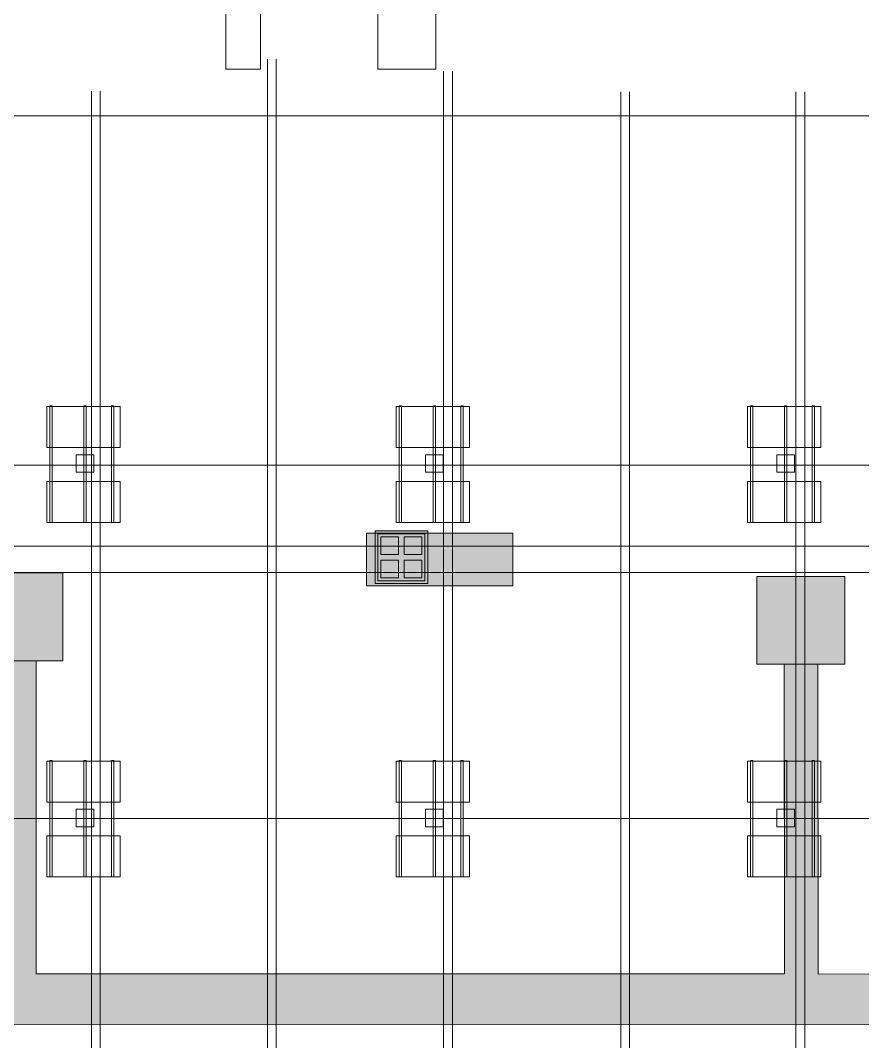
# Model space of a CAD drawing. Header units: inches. Extents: x -10671 to 1761, y -674 to 7170.
# Drawn here: x -7479 to -6903, y 3287 to 3985 of the extents above; entities that cross this region are included whole.
import ezdxf

# ---------------------------------------------------------------- set-up
doc = ezdxf.new("R2010")
doc.units = ezdxf.units.IN
doc.header["$LTSCALE"] = 19.2
doc.header["$MEASUREMENT"] = 0
for name, color, linetype, lineweight, true_color in [('DWG-bldg-utility box', 3, 'Continuous', 18, 0x00ff00), ('Venue-Ceiling-HVAC', 7, 'Continuous', 5, 0xbbbbbb), ('Venue-NO HANG ZONE', 7, 'Continuous', 15, 0xdd0000), ('Venue-Rigging Steel-High', 7, 'Continuous', 5, 0x800000), ('Venue-Rigging Steel-Low', 7, 'Continuous', 5, 0x0000dd)]:
    doc.layers.add(name, color=color, linetype=linetype, lineweight=lineweight, true_color=true_color)
for name, color, linetype, lineweight in [('Venue-Ceiling-Lights', 7, 'Continuous', 5), ('Venue-Ceiling-Lights Circuits', 7, 'Continuous', 5), ('Venue-Floor Pockets', 7, 'Continuous', 5), ('Venue-Walls and Doors', 7, 'Continuous', 5)]:
    doc.layers.add(name, color=color, linetype=linetype, lineweight=lineweight)

# ---------------------------------------------------------------- blocks, each defined once
blk = doc.blocks.new('FLOORBOX')
at = {"layer": 'Venue-Floor Pockets', "linetype": 'Continuous', "lineweight": 0, "true_color": 0xaaaaaa}
blk.add_hatch(color=253, dxfattribs=at).paths.add_polyline_path([(-18, 18), (18, 18), (18, -18), (-18, -18)])
at = {"layer": 'Venue-Floor Pockets', "linetype": 'Continuous', "lineweight": 0, "true_color": 0xbbbbbb}
blk.add_hatch(color=9, dxfattribs=at).paths.add_polyline_path([(-16, 16), (16, 16), (16, -16), (-16, -16)])
at = {"layer": 'Venue-Floor Pockets', "linetype": 'Continuous', "lineweight": 0, "true_color": 0xdddddd}
for points in [[(-14, 14), (-2, 14), (-2, 2), (-14, 2)], [(2, 14), (14, 14), (14, 2), (2, 2)], [(-14, -2), (-2, -2), (-2, -14), (-14, -14)], [(2, -2), (14, -2), (14, -14), (2, -14)]]:
    blk.add_hatch(color=254, dxfattribs=at).paths.add_polyline_path(points)
at = {"layer": 'Venue-Floor Pockets', "color": 7, "linetype": 'Continuous', "lineweight": 5, "flags": 128}
for points in [[(-18, 18), (18, 18), (18, -18), (-18, -18)], [(-16, 16), (16, 16), (16, -16), (-16, -16)], [(-14, 14), (-2, 14), (-2, 2), (-14, 2)], [(2, 14), (14, 14), (14, 2), (2, 2)], [(-14, -2), (-2, -2), (-2, -14), (-14, -14)], [(2, -2), (14, -2), (14, -14), (2, -14)]]:
    blk.add_lwpolyline(points, close=True, dxfattribs=at)
blk = doc.blocks.new('Group-4-1')
at = {"layer": 'Venue-Ceiling-HVAC'}
for points in [[(-6975.19, 3545.2, 360.05), (-6975.19, 3545.2, 390.05), (-6975.19, 3605.2, 390.05), (-6975.19, 3605.2, 360.05)], [(-6975.19, 3605.2, 360.05), (-6975.19, 3605.2, 390.05), (-6915.19, 3605.2, 390.05), (-6915.19, 3605.2, 360.05)], [(-6975.19, 3545.2, 360.05), (-6975.19, 3605.2, 360.05), (-6915.19, 3605.2, 360.05), (-6915.19, 3545.2, 360.05)], [(-6975.19, 3545.2, 390.05), (-6975.19, 3605.2, 390.05), (-6915.19, 3605.2, 390.05), (-6915.19, 3545.2, 390.05)], [(-6915.19, 3605.2, 360.05), (-6915.19, 3605.2, 390.05), (-6915.19, 3545.2, 390.05), (-6915.19, 3545.2, 360.05)], [(-6915.19, 3545.2, 360.05), (-6915.19, 3545.2, 390.05), (-6975.19, 3545.2, 390.05), (-6975.19, 3545.2, 360.05)]]:
    blk.add_3dface(points, dxfattribs=at)
blk = doc.blocks.new('Group-5-1')
at = {"layer": 'Venue-Ceiling-HVAC'}
for points in [[(-7509.78, 3547.59, 360.05), (-7509.78, 3547.59, 390.05), (-7509.78, 3607.59, 390.05), (-7509.78, 3607.59, 360.05)], [(-7509.78, 3607.59, 360.05), (-7509.78, 3607.59, 390.05), (-7449.78, 3607.59, 390.05), (-7449.78, 3607.59, 360.05)], [(-7509.78, 3547.59, 360.05), (-7509.78, 3607.59, 360.05), (-7449.78, 3607.59, 360.05), (-7449.78, 3547.59, 360.05)], [(-7509.78, 3547.59, 390.05), (-7509.78, 3607.59, 390.05), (-7449.78, 3607.59, 390.05), (-7449.78, 3547.59, 390.05)], [(-7449.78, 3607.59, 360.05), (-7449.78, 3607.59, 390.05), (-7449.78, 3547.59, 390.05), (-7449.78, 3547.59, 360.05)], [(-7449.78, 3547.59, 360.05), (-7449.78, 3547.59, 390.05), (-7509.78, 3547.59, 390.05), (-7509.78, 3547.59, 360.05)]]:
    blk.add_3dface(points, dxfattribs=at)
blk = doc.blocks.new('Group-10-1')
at = {"layer": 'Venue-Ceiling-HVAC'}
for name in ['Group-5-1', 'Group-4-1']:
    blk.add_blockref(name, (0, 0), dxfattribs=at)
blk = doc.blocks.new('Group-746-1')
at = {"layer": 'Venue-Ceiling-Lights', "color": 7, "linetype": 'Continuous', "lineweight": 5}
for points in [[(-7460.57, 3642.18, 355.98), (-7460.57, 3642.18, 359.98), (-7460.57, 3670.18, 359.98), (-7460.57, 3670.18, 355.98)], [(-7460.57, 3670.18, 355.98), (-7460.57, 3670.18, 359.98), (-7410.57, 3670.18, 359.98), (-7410.57, 3670.18, 355.98)], [(-7410.57, 3670.18, 359.98), (-7460.57, 3670.18, 359.98), (-7460.57, 3642.18, 359.98), (-7410.57, 3642.18, 359.98)], [(-7410.57, 3642.18, 355.98), (-7460.57, 3642.18, 355.98), (-7460.57, 3670.18, 355.98), (-7410.57, 3670.18, 355.98)], [(-7410.57, 3670.18, 355.98), (-7410.57, 3670.18, 359.98), (-7410.57, 3642.18, 359.98), (-7410.57, 3642.18, 355.98)], [(-7410.57, 3642.18, 355.98), (-7410.57, 3642.18, 359.98), (-7460.57, 3642.18, 359.98), (-7460.57, 3642.18, 355.98)]]:
    blk.add_3dface(points, dxfattribs=at)
blk = doc.blocks.new('Group-747-1')
at = {"layer": 'Venue-Ceiling-Lights', "color": 7, "linetype": 'Continuous', "lineweight": 5}
for points in [[(-7416.42, 3642.18, 360.05), (-7416.42, 3642.18, 361.05), (-7416.42, 3721.77, 361.05), (-7416.42, 3721.77, 360.05)], [(-7416.42, 3721.77, 360.05), (-7416.42, 3721.77, 361.05), (-7414.92, 3721.77, 361.05), (-7414.92, 3721.77, 360.05)], [(-7414.92, 3721.77, 361.05), (-7416.42, 3721.77, 361.05), (-7416.42, 3642.18, 361.05), (-7414.92, 3642.18, 361.05)], [(-7414.92, 3642.18, 360.05), (-7416.42, 3642.18, 360.05), (-7416.42, 3721.77, 360.05), (-7414.92, 3721.77, 360.05)], [(-7414.92, 3721.77, 360.05), (-7414.92, 3721.77, 361.05), (-7414.92, 3642.18, 361.05), (-7414.92, 3642.18, 360.05)], [(-7414.92, 3642.18, 360.05), (-7414.92, 3642.18, 361.05), (-7416.42, 3642.18, 361.05), (-7416.42, 3642.18, 360.05)]]:
    blk.add_3dface(points, dxfattribs=at)
blk = doc.blocks.new('Group-748-1')
at = {"layer": 'Venue-Ceiling-Lights', "color": 7, "linetype": 'Continuous', "lineweight": 5}
for points in [[(-7435.24, 3642.18, 360.05), (-7435.24, 3642.18, 361.05), (-7435.24, 3721.77, 361.05), (-7435.24, 3721.77, 360.05)], [(-7435.24, 3721.77, 360.05), (-7435.24, 3721.77, 361.05), (-7433.74, 3721.77, 361.05), (-7433.74, 3721.77, 360.05)], [(-7433.74, 3721.77, 361.05), (-7435.24, 3721.77, 361.05), (-7435.24, 3642.18, 361.05), (-7433.74, 3642.18, 361.05)], [(-7433.74, 3642.18, 360.05), (-7435.24, 3642.18, 360.05), (-7435.24, 3721.77, 360.05), (-7433.74, 3721.77, 360.05)], [(-7433.74, 3721.77, 360.05), (-7433.74, 3721.77, 361.05), (-7433.74, 3642.18, 361.05), (-7433.74, 3642.18, 360.05)], [(-7433.74, 3642.18, 360.05), (-7433.74, 3642.18, 361.05), (-7435.24, 3642.18, 361.05), (-7435.24, 3642.18, 360.05)]]:
    blk.add_3dface(points, dxfattribs=at)
blk = doc.blocks.new('Group-749-1')
at = {"layer": 'Venue-Ceiling-Lights', "color": 7, "linetype": 'Continuous', "lineweight": 5}
for points in [[(-7458.52, 3642.18, 360.05), (-7458.52, 3642.18, 361.05), (-7458.52, 3721.77, 361.05), (-7458.52, 3721.77, 360.05)], [(-7458.52, 3721.77, 360.05), (-7458.52, 3721.77, 361.05), (-7457.02, 3721.77, 361.05), (-7457.02, 3721.77, 360.05)], [(-7457.02, 3721.77, 361.05), (-7458.52, 3721.77, 361.05), (-7458.52, 3642.18, 361.05), (-7457.02, 3642.18, 361.05)], [(-7457.02, 3642.18, 360.05), (-7458.52, 3642.18, 360.05), (-7458.52, 3721.77, 360.05), (-7457.02, 3721.77, 360.05)], [(-7457.02, 3721.77, 360.05), (-7457.02, 3721.77, 361.05), (-7457.02, 3642.18, 361.05), (-7457.02, 3642.18, 360.05)], [(-7457.02, 3642.18, 360.05), (-7457.02, 3642.18, 361.05), (-7458.52, 3642.18, 361.05), (-7458.52, 3642.18, 360.05)]]:
    blk.add_3dface(points, dxfattribs=at)
blk = doc.blocks.new('Group-750-1')
at = {"layer": 'Venue-Ceiling-Lights', "color": 7, "linetype": 'Continuous', "lineweight": 5}
for points in [[(-7460.57, 3693.33, 355.98), (-7460.57, 3693.33, 359.98), (-7460.57, 3721.33, 359.98), (-7460.57, 3721.33, 355.98)], [(-7460.57, 3721.33, 355.98), (-7460.57, 3721.33, 359.98), (-7410.57, 3721.33, 359.98), (-7410.57, 3721.33, 355.98)], [(-7410.57, 3721.33, 359.98), (-7460.57, 3721.33, 359.98), (-7460.57, 3693.33, 359.98), (-7410.57, 3693.33, 359.98)], [(-7410.57, 3693.33, 355.98), (-7460.57, 3693.33, 355.98), (-7460.57, 3721.33, 355.98), (-7410.57, 3721.33, 355.98)], [(-7410.57, 3721.33, 355.98), (-7410.57, 3721.33, 359.98), (-7410.57, 3693.33, 359.98), (-7410.57, 3693.33, 355.98)], [(-7410.57, 3693.33, 355.98), (-7410.57, 3693.33, 359.98), (-7460.57, 3693.33, 359.98), (-7460.57, 3693.33, 355.98)]]:
    blk.add_3dface(points, dxfattribs=at)
blk = doc.blocks.new('Group-751-1')
at = {"layer": 'Venue-Ceiling-Lights', "color": 7, "linetype": 'Continuous', "lineweight": 5}
for points in [[(-7440.53, 3688.41, 350), (-7440.53, 3688.41, 356), (-7428.53, 3688.41, 356), (-7428.53, 3688.41, 350)], [(-7440.53, 3676.41, 350), (-7440.53, 3676.41, 356), (-7440.53, 3688.41, 356), (-7440.53, 3688.41, 350)], [(-7428.53, 3688.41, 356), (-7440.53, 3688.41, 356), (-7440.53, 3676.41, 356), (-7428.53, 3676.41, 356)], [(-7428.53, 3676.41, 350), (-7440.53, 3676.41, 350), (-7440.53, 3688.41, 350), (-7428.53, 3688.41, 350)], [(-7428.53, 3688.41, 350), (-7428.53, 3688.41, 356), (-7428.53, 3676.41, 356), (-7428.53, 3676.41, 350)], [(-7428.53, 3676.41, 350), (-7428.53, 3676.41, 356), (-7440.53, 3676.41, 356), (-7440.53, 3676.41, 350)]]:
    blk.add_3dface(points, dxfattribs=at)
blk = doc.blocks.new('Group-752-1')
at = {"layer": 'Venue-Ceiling-Lights', "color": 7}
for name in ['Group-750-1', 'Group-749-1', 'Group-748-1', 'Group-747-1', 'Group-746-1']:
    blk.add_blockref(name, (0, 0), dxfattribs=at)
at = {"layer": 'Venue-Ceiling-Lights', "color": 1, "true_color": 0xff0000}
blk.add_blockref('Group-751-1', (0, 0), dxfattribs=at)
blk = doc.blocks.new('Group-753-1')
at = {"layer": 'Venue-Ceiling-Lights', "color": 7, "linetype": 'Continuous', "lineweight": 5}
for points in [[(-7460.57, 3399.93, 355.98), (-7460.57, 3399.93, 359.98), (-7460.57, 3427.93, 359.98), (-7460.57, 3427.93, 355.98)], [(-7460.57, 3427.93, 355.98), (-7460.57, 3427.93, 359.98), (-7410.57, 3427.93, 359.98), (-7410.57, 3427.93, 355.98)], [(-7410.57, 3427.93, 359.98), (-7460.57, 3427.93, 359.98), (-7460.57, 3399.93, 359.98), (-7410.57, 3399.93, 359.98)], [(-7410.57, 3399.93, 355.98), (-7460.57, 3399.93, 355.98), (-7460.57, 3427.93, 355.98), (-7410.57, 3427.93, 355.98)], [(-7410.57, 3427.93, 355.98), (-7410.57, 3427.93, 359.98), (-7410.57, 3399.93, 359.98), (-7410.57, 3399.93, 355.98)], [(-7410.57, 3399.93, 355.98), (-7410.57, 3399.93, 359.98), (-7460.57, 3399.93, 359.98), (-7460.57, 3399.93, 355.98)]]:
    blk.add_3dface(points, dxfattribs=at)
blk = doc.blocks.new('Group-754-1')
at = {"layer": 'Venue-Ceiling-Lights', "color": 7, "linetype": 'Continuous', "lineweight": 5}
for points in [[(-7416.42, 3399.93, 360.05), (-7416.42, 3399.93, 361.05), (-7416.42, 3479.51, 361.05), (-7416.42, 3479.51, 360.05)], [(-7416.42, 3479.51, 360.05), (-7416.42, 3479.51, 361.05), (-7414.92, 3479.51, 361.05), (-7414.92, 3479.51, 360.05)], [(-7414.92, 3479.51, 361.05), (-7416.42, 3479.51, 361.05), (-7416.42, 3399.93, 361.05), (-7414.92, 3399.93, 361.05)], [(-7414.92, 3399.93, 360.05), (-7416.42, 3399.93, 360.05), (-7416.42, 3479.51, 360.05), (-7414.92, 3479.51, 360.05)], [(-7414.92, 3479.51, 360.05), (-7414.92, 3479.51, 361.05), (-7414.92, 3399.93, 361.05), (-7414.92, 3399.93, 360.05)], [(-7414.92, 3399.93, 360.05), (-7414.92, 3399.93, 361.05), (-7416.42, 3399.93, 361.05), (-7416.42, 3399.93, 360.05)]]:
    blk.add_3dface(points, dxfattribs=at)
blk = doc.blocks.new('Group-755-1')
at = {"layer": 'Venue-Ceiling-Lights', "color": 7, "linetype": 'Continuous', "lineweight": 5}
for points in [[(-7435.24, 3399.93, 360.05), (-7435.24, 3399.93, 361.05), (-7435.24, 3479.51, 361.05), (-7435.24, 3479.51, 360.05)], [(-7435.24, 3479.51, 360.05), (-7435.24, 3479.51, 361.05), (-7433.74, 3479.51, 361.05), (-7433.74, 3479.51, 360.05)], [(-7433.74, 3479.51, 361.05), (-7435.24, 3479.51, 361.05), (-7435.24, 3399.93, 361.05), (-7433.74, 3399.93, 361.05)], [(-7433.74, 3399.93, 360.05), (-7435.24, 3399.93, 360.05), (-7435.24, 3479.51, 360.05), (-7433.74, 3479.51, 360.05)], [(-7433.74, 3479.51, 360.05), (-7433.74, 3479.51, 361.05), (-7433.74, 3399.93, 361.05), (-7433.74, 3399.93, 360.05)], [(-7433.74, 3399.93, 360.05), (-7433.74, 3399.93, 361.05), (-7435.24, 3399.93, 361.05), (-7435.24, 3399.93, 360.05)]]:
    blk.add_3dface(points, dxfattribs=at)
blk = doc.blocks.new('Group-756-1')
at = {"layer": 'Venue-Ceiling-Lights', "color": 7, "linetype": 'Continuous', "lineweight": 5}
for points in [[(-7458.52, 3399.93, 360.05), (-7458.52, 3399.93, 361.05), (-7458.52, 3479.51, 361.05), (-7458.52, 3479.51, 360.05)], [(-7458.52, 3479.51, 360.05), (-7458.52, 3479.51, 361.05), (-7457.02, 3479.51, 361.05), (-7457.02, 3479.51, 360.05)], [(-7457.02, 3479.51, 361.05), (-7458.52, 3479.51, 361.05), (-7458.52, 3399.93, 361.05), (-7457.02, 3399.93, 361.05)], [(-7457.02, 3399.93, 360.05), (-7458.52, 3399.93, 360.05), (-7458.52, 3479.51, 360.05), (-7457.02, 3479.51, 360.05)], [(-7457.02, 3479.51, 360.05), (-7457.02, 3479.51, 361.05), (-7457.02, 3399.93, 361.05), (-7457.02, 3399.93, 360.05)], [(-7457.02, 3399.93, 360.05), (-7457.02, 3399.93, 361.05), (-7458.52, 3399.93, 361.05), (-7458.52, 3399.93, 360.05)]]:
    blk.add_3dface(points, dxfattribs=at)
blk = doc.blocks.new('Group-757-1')
at = {"layer": 'Venue-Ceiling-Lights', "color": 7, "linetype": 'Continuous', "lineweight": 5}
for points in [[(-7460.57, 3451.08, 355.98), (-7460.57, 3451.08, 359.98), (-7460.57, 3479.08, 359.98), (-7460.57, 3479.08, 355.98)], [(-7460.57, 3479.08, 355.98), (-7460.57, 3479.08, 359.98), (-7410.57, 3479.08, 359.98), (-7410.57, 3479.08, 355.98)], [(-7410.57, 3479.08, 359.98), (-7460.57, 3479.08, 359.98), (-7460.57, 3451.08, 359.98), (-7410.57, 3451.08, 359.98)], [(-7410.57, 3451.08, 355.98), (-7460.57, 3451.08, 355.98), (-7460.57, 3479.08, 355.98), (-7410.57, 3479.08, 355.98)], [(-7410.57, 3479.08, 355.98), (-7410.57, 3479.08, 359.98), (-7410.57, 3451.08, 359.98), (-7410.57, 3451.08, 355.98)], [(-7410.57, 3451.08, 355.98), (-7410.57, 3451.08, 359.98), (-7460.57, 3451.08, 359.98), (-7460.57, 3451.08, 355.98)]]:
    blk.add_3dface(points, dxfattribs=at)
blk = doc.blocks.new('Group-758-1')
at = {"layer": 'Venue-Ceiling-Lights', "color": 7, "linetype": 'Continuous', "lineweight": 5}
for points in [[(-7440.53, 3446.16, 350), (-7440.53, 3446.16, 356), (-7428.53, 3446.16, 356), (-7428.53, 3446.16, 350)], [(-7440.53, 3434.16, 350), (-7440.53, 3434.16, 356), (-7440.53, 3446.16, 356), (-7440.53, 3446.16, 350)], [(-7428.53, 3446.16, 356), (-7440.53, 3446.16, 356), (-7440.53, 3434.16, 356), (-7428.53, 3434.16, 356)], [(-7428.53, 3434.16, 350), (-7440.53, 3434.16, 350), (-7440.53, 3446.16, 350), (-7428.53, 3446.16, 350)], [(-7428.53, 3446.16, 350), (-7428.53, 3446.16, 356), (-7428.53, 3434.16, 356), (-7428.53, 3434.16, 350)], [(-7428.53, 3434.16, 350), (-7428.53, 3434.16, 356), (-7440.53, 3434.16, 356), (-7440.53, 3434.16, 350)]]:
    blk.add_3dface(points, dxfattribs=at)
blk = doc.blocks.new('Group-759-1')
at = {"layer": 'Venue-Ceiling-Lights', "color": 7}
for name in ['Group-757-1', 'Group-756-1', 'Group-755-1', 'Group-754-1', 'Group-753-1']:
    blk.add_blockref(name, (0, 0), dxfattribs=at)
at = {"layer": 'Venue-Ceiling-Lights', "color": 1, "true_color": 0xff0000}
blk.add_blockref('Group-758-1', (0, 0), dxfattribs=at)
blk = doc.blocks.new('Group-844-1')
at = {"layer": 'Venue-Ceiling-Lights', "color": 7, "linetype": 'Continuous', "lineweight": 5}
for points in [[(-7221.73, 3642.18, 355.98), (-7221.73, 3642.18, 359.98), (-7221.73, 3670.18, 359.98), (-7221.73, 3670.18, 355.98)], [(-7221.73, 3670.18, 355.98), (-7221.73, 3670.18, 359.98), (-7171.73, 3670.18, 359.98), (-7171.73, 3670.18, 355.98)], [(-7171.73, 3670.18, 359.98), (-7221.73, 3670.18, 359.98), (-7221.73, 3642.18, 359.98), (-7171.73, 3642.18, 359.98)], [(-7171.73, 3642.18, 355.98), (-7221.73, 3642.18, 355.98), (-7221.73, 3670.18, 355.98), (-7171.73, 3670.18, 355.98)], [(-7171.73, 3670.18, 355.98), (-7171.73, 3670.18, 359.98), (-7171.73, 3642.18, 359.98), (-7171.73, 3642.18, 355.98)], [(-7171.73, 3642.18, 355.98), (-7171.73, 3642.18, 359.98), (-7221.73, 3642.18, 359.98), (-7221.73, 3642.18, 355.98)]]:
    blk.add_3dface(points, dxfattribs=at)
blk = doc.blocks.new('Group-845-1')
at = {"layer": 'Venue-Ceiling-Lights', "color": 7, "linetype": 'Continuous', "lineweight": 5}
for points in [[(-7177.58, 3642.18, 360.05), (-7177.58, 3642.18, 361.05), (-7177.58, 3721.77, 361.05), (-7177.58, 3721.77, 360.05)], [(-7177.58, 3721.77, 360.05), (-7177.58, 3721.77, 361.05), (-7176.08, 3721.77, 361.05), (-7176.08, 3721.77, 360.05)], [(-7176.08, 3721.77, 361.05), (-7177.58, 3721.77, 361.05), (-7177.58, 3642.18, 361.05), (-7176.08, 3642.18, 361.05)], [(-7176.08, 3642.18, 360.05), (-7177.58, 3642.18, 360.05), (-7177.58, 3721.77, 360.05), (-7176.08, 3721.77, 360.05)], [(-7176.08, 3721.77, 360.05), (-7176.08, 3721.77, 361.05), (-7176.08, 3642.18, 361.05), (-7176.08, 3642.18, 360.05)], [(-7176.08, 3642.18, 360.05), (-7176.08, 3642.18, 361.05), (-7177.58, 3642.18, 361.05), (-7177.58, 3642.18, 360.05)]]:
    blk.add_3dface(points, dxfattribs=at)
blk = doc.blocks.new('Group-846-1')
at = {"layer": 'Venue-Ceiling-Lights', "color": 7, "linetype": 'Continuous', "lineweight": 5}
for points in [[(-7196.4, 3642.18, 360.05), (-7196.4, 3642.18, 361.05), (-7196.4, 3721.77, 361.05), (-7196.4, 3721.77, 360.05)], [(-7196.4, 3721.77, 360.05), (-7196.4, 3721.77, 361.05), (-7194.9, 3721.77, 361.05), (-7194.9, 3721.77, 360.05)], [(-7194.9, 3721.77, 361.05), (-7196.4, 3721.77, 361.05), (-7196.4, 3642.18, 361.05), (-7194.9, 3642.18, 361.05)], [(-7194.9, 3642.18, 360.05), (-7196.4, 3642.18, 360.05), (-7196.4, 3721.77, 360.05), (-7194.9, 3721.77, 360.05)], [(-7194.9, 3721.77, 360.05), (-7194.9, 3721.77, 361.05), (-7194.9, 3642.18, 361.05), (-7194.9, 3642.18, 360.05)], [(-7194.9, 3642.18, 360.05), (-7194.9, 3642.18, 361.05), (-7196.4, 3642.18, 361.05), (-7196.4, 3642.18, 360.05)]]:
    blk.add_3dface(points, dxfattribs=at)
blk = doc.blocks.new('Group-847-1')
at = {"layer": 'Venue-Ceiling-Lights', "color": 7, "linetype": 'Continuous', "lineweight": 5}
for points in [[(-7219.68, 3642.18, 360.05), (-7219.68, 3642.18, 361.05), (-7219.68, 3721.77, 361.05), (-7219.68, 3721.77, 360.05)], [(-7219.68, 3721.77, 360.05), (-7219.68, 3721.77, 361.05), (-7218.18, 3721.77, 361.05), (-7218.18, 3721.77, 360.05)], [(-7218.18, 3721.77, 361.05), (-7219.68, 3721.77, 361.05), (-7219.68, 3642.18, 361.05), (-7218.18, 3642.18, 361.05)], [(-7218.18, 3642.18, 360.05), (-7219.68, 3642.18, 360.05), (-7219.68, 3721.77, 360.05), (-7218.18, 3721.77, 360.05)], [(-7218.18, 3721.77, 360.05), (-7218.18, 3721.77, 361.05), (-7218.18, 3642.18, 361.05), (-7218.18, 3642.18, 360.05)], [(-7218.18, 3642.18, 360.05), (-7218.18, 3642.18, 361.05), (-7219.68, 3642.18, 361.05), (-7219.68, 3642.18, 360.05)]]:
    blk.add_3dface(points, dxfattribs=at)
blk = doc.blocks.new('Group-848-1')
at = {"layer": 'Venue-Ceiling-Lights', "color": 7, "linetype": 'Continuous', "lineweight": 5}
for points in [[(-7221.73, 3693.33, 355.98), (-7221.73, 3693.33, 359.98), (-7221.73, 3721.33, 359.98), (-7221.73, 3721.33, 355.98)], [(-7221.73, 3721.33, 355.98), (-7221.73, 3721.33, 359.98), (-7171.73, 3721.33, 359.98), (-7171.73, 3721.33, 355.98)], [(-7171.73, 3721.33, 359.98), (-7221.73, 3721.33, 359.98), (-7221.73, 3693.33, 359.98), (-7171.73, 3693.33, 359.98)], [(-7171.73, 3693.33, 355.98), (-7221.73, 3693.33, 355.98), (-7221.73, 3721.33, 355.98), (-7171.73, 3721.33, 355.98)], [(-7171.73, 3721.33, 355.98), (-7171.73, 3721.33, 359.98), (-7171.73, 3693.33, 359.98), (-7171.73, 3693.33, 355.98)], [(-7171.73, 3693.33, 355.98), (-7171.73, 3693.33, 359.98), (-7221.73, 3693.33, 359.98), (-7221.73, 3693.33, 355.98)]]:
    blk.add_3dface(points, dxfattribs=at)
blk = doc.blocks.new('Group-849-1')
at = {"layer": 'Venue-Ceiling-Lights', "color": 7, "linetype": 'Continuous', "lineweight": 5}
for points in [[(-7201.69, 3688.41, 350), (-7201.69, 3688.41, 356), (-7189.69, 3688.41, 356), (-7189.69, 3688.41, 350)], [(-7201.69, 3676.41, 350), (-7201.69, 3676.41, 356), (-7201.69, 3688.41, 356), (-7201.69, 3688.41, 350)], [(-7189.69, 3688.41, 356), (-7201.69, 3688.41, 356), (-7201.69, 3676.41, 356), (-7189.69, 3676.41, 356)], [(-7189.69, 3676.41, 350), (-7201.69, 3676.41, 350), (-7201.69, 3688.41, 350), (-7189.69, 3688.41, 350)], [(-7189.69, 3688.41, 350), (-7189.69, 3688.41, 356), (-7189.69, 3676.41, 356), (-7189.69, 3676.41, 350)], [(-7189.69, 3676.41, 350), (-7189.69, 3676.41, 356), (-7201.69, 3676.41, 356), (-7201.69, 3676.41, 350)]]:
    blk.add_3dface(points, dxfattribs=at)
blk = doc.blocks.new('Group-850-1')
at = {"layer": 'Venue-Ceiling-Lights', "color": 7}
for name in ['Group-848-1', 'Group-847-1', 'Group-846-1', 'Group-845-1', 'Group-844-1']:
    blk.add_blockref(name, (0, 0), dxfattribs=at)
at = {"layer": 'Venue-Ceiling-Lights', "color": 1, "true_color": 0xff0000}
blk.add_blockref('Group-849-1', (0, 0), dxfattribs=at)
blk = doc.blocks.new('Group-851-1')
at = {"layer": 'Venue-Ceiling-Lights', "color": 7, "linetype": 'Continuous', "lineweight": 5}
for points in [[(-7221.73, 3399.93, 355.98), (-7221.73, 3399.93, 359.98), (-7221.73, 3427.93, 359.98), (-7221.73, 3427.93, 355.98)], [(-7221.73, 3427.93, 355.98), (-7221.73, 3427.93, 359.98), (-7171.73, 3427.93, 359.98), (-7171.73, 3427.93, 355.98)], [(-7171.73, 3427.93, 359.98), (-7221.73, 3427.93, 359.98), (-7221.73, 3399.93, 359.98), (-7171.73, 3399.93, 359.98)], [(-7171.73, 3399.93, 355.98), (-7221.73, 3399.93, 355.98), (-7221.73, 3427.93, 355.98), (-7171.73, 3427.93, 355.98)], [(-7171.73, 3427.93, 355.98), (-7171.73, 3427.93, 359.98), (-7171.73, 3399.93, 359.98), (-7171.73, 3399.93, 355.98)], [(-7171.73, 3399.93, 355.98), (-7171.73, 3399.93, 359.98), (-7221.73, 3399.93, 359.98), (-7221.73, 3399.93, 355.98)]]:
    blk.add_3dface(points, dxfattribs=at)
blk = doc.blocks.new('Group-852-1')
at = {"layer": 'Venue-Ceiling-Lights', "color": 7, "linetype": 'Continuous', "lineweight": 5}
for points in [[(-7177.58, 3399.93, 360.05), (-7177.58, 3399.93, 361.05), (-7177.58, 3479.51, 361.05), (-7177.58, 3479.51, 360.05)], [(-7177.58, 3479.51, 360.05), (-7177.58, 3479.51, 361.05), (-7176.08, 3479.51, 361.05), (-7176.08, 3479.51, 360.05)], [(-7176.08, 3479.51, 361.05), (-7177.58, 3479.51, 361.05), (-7177.58, 3399.93, 361.05), (-7176.08, 3399.93, 361.05)], [(-7176.08, 3399.93, 360.05), (-7177.58, 3399.93, 360.05), (-7177.58, 3479.51, 360.05), (-7176.08, 3479.51, 360.05)], [(-7176.08, 3479.51, 360.05), (-7176.08, 3479.51, 361.05), (-7176.08, 3399.93, 361.05), (-7176.08, 3399.93, 360.05)], [(-7176.08, 3399.93, 360.05), (-7176.08, 3399.93, 361.05), (-7177.58, 3399.93, 361.05), (-7177.58, 3399.93, 360.05)]]:
    blk.add_3dface(points, dxfattribs=at)
blk = doc.blocks.new('Group-853-1')
at = {"layer": 'Venue-Ceiling-Lights', "color": 7, "linetype": 'Continuous', "lineweight": 5}
for points in [[(-7196.4, 3399.93, 360.05), (-7196.4, 3399.93, 361.05), (-7196.4, 3479.51, 361.05), (-7196.4, 3479.51, 360.05)], [(-7196.4, 3479.51, 360.05), (-7196.4, 3479.51, 361.05), (-7194.9, 3479.51, 361.05), (-7194.9, 3479.51, 360.05)], [(-7194.9, 3479.51, 361.05), (-7196.4, 3479.51, 361.05), (-7196.4, 3399.93, 361.05), (-7194.9, 3399.93, 361.05)], [(-7194.9, 3399.93, 360.05), (-7196.4, 3399.93, 360.05), (-7196.4, 3479.51, 360.05), (-7194.9, 3479.51, 360.05)], [(-7194.9, 3479.51, 360.05), (-7194.9, 3479.51, 361.05), (-7194.9, 3399.93, 361.05), (-7194.9, 3399.93, 360.05)], [(-7194.9, 3399.93, 360.05), (-7194.9, 3399.93, 361.05), (-7196.4, 3399.93, 361.05), (-7196.4, 3399.93, 360.05)]]:
    blk.add_3dface(points, dxfattribs=at)
blk = doc.blocks.new('Group-854-1')
at = {"layer": 'Venue-Ceiling-Lights', "color": 7, "linetype": 'Continuous', "lineweight": 5}
for points in [[(-7219.68, 3399.93, 360.05), (-7219.68, 3399.93, 361.05), (-7219.68, 3479.51, 361.05), (-7219.68, 3479.51, 360.05)], [(-7219.68, 3479.51, 360.05), (-7219.68, 3479.51, 361.05), (-7218.18, 3479.51, 361.05), (-7218.18, 3479.51, 360.05)], [(-7218.18, 3479.51, 361.05), (-7219.68, 3479.51, 361.05), (-7219.68, 3399.93, 361.05), (-7218.18, 3399.93, 361.05)], [(-7218.18, 3399.93, 360.05), (-7219.68, 3399.93, 360.05), (-7219.68, 3479.51, 360.05), (-7218.18, 3479.51, 360.05)], [(-7218.18, 3479.51, 360.05), (-7218.18, 3479.51, 361.05), (-7218.18, 3399.93, 361.05), (-7218.18, 3399.93, 360.05)], [(-7218.18, 3399.93, 360.05), (-7218.18, 3399.93, 361.05), (-7219.68, 3399.93, 361.05), (-7219.68, 3399.93, 360.05)]]:
    blk.add_3dface(points, dxfattribs=at)
blk = doc.blocks.new('Group-855-1')
at = {"layer": 'Venue-Ceiling-Lights', "color": 7, "linetype": 'Continuous', "lineweight": 5}
for points in [[(-7221.73, 3451.08, 355.98), (-7221.73, 3451.08, 359.98), (-7221.73, 3479.08, 359.98), (-7221.73, 3479.08, 355.98)], [(-7221.73, 3479.08, 355.98), (-7221.73, 3479.08, 359.98), (-7171.73, 3479.08, 359.98), (-7171.73, 3479.08, 355.98)], [(-7171.73, 3479.08, 359.98), (-7221.73, 3479.08, 359.98), (-7221.73, 3451.08, 359.98), (-7171.73, 3451.08, 359.98)], [(-7171.73, 3451.08, 355.98), (-7221.73, 3451.08, 355.98), (-7221.73, 3479.08, 355.98), (-7171.73, 3479.08, 355.98)], [(-7171.73, 3479.08, 355.98), (-7171.73, 3479.08, 359.98), (-7171.73, 3451.08, 359.98), (-7171.73, 3451.08, 355.98)], [(-7171.73, 3451.08, 355.98), (-7171.73, 3451.08, 359.98), (-7221.73, 3451.08, 359.98), (-7221.73, 3451.08, 355.98)]]:
    blk.add_3dface(points, dxfattribs=at)
blk = doc.blocks.new('Group-856-1')
at = {"layer": 'Venue-Ceiling-Lights', "color": 7, "linetype": 'Continuous', "lineweight": 5}
for points in [[(-7201.69, 3446.16, 350), (-7201.69, 3446.16, 356), (-7189.69, 3446.16, 356), (-7189.69, 3446.16, 350)], [(-7201.69, 3434.16, 350), (-7201.69, 3434.16, 356), (-7201.69, 3446.16, 356), (-7201.69, 3446.16, 350)], [(-7189.69, 3446.16, 356), (-7201.69, 3446.16, 356), (-7201.69, 3434.16, 356), (-7189.69, 3434.16, 356)], [(-7189.69, 3434.16, 350), (-7201.69, 3434.16, 350), (-7201.69, 3446.16, 350), (-7189.69, 3446.16, 350)], [(-7189.69, 3446.16, 350), (-7189.69, 3446.16, 356), (-7189.69, 3434.16, 356), (-7189.69, 3434.16, 350)], [(-7189.69, 3434.16, 350), (-7189.69, 3434.16, 356), (-7201.69, 3434.16, 356), (-7201.69, 3434.16, 350)]]:
    blk.add_3dface(points, dxfattribs=at)
blk = doc.blocks.new('Group-857-1')
at = {"layer": 'Venue-Ceiling-Lights', "color": 7}
for name in ['Group-855-1', 'Group-854-1', 'Group-853-1', 'Group-852-1', 'Group-851-1']:
    blk.add_blockref(name, (0, 0), dxfattribs=at)
at = {"layer": 'Venue-Ceiling-Lights', "color": 1, "true_color": 0xff0000}
blk.add_blockref('Group-856-1', (0, 0), dxfattribs=at)
blk = doc.blocks.new('Group-942-1')
at = {"layer": 'Venue-Ceiling-Lights', "color": 7, "linetype": 'Continuous', "lineweight": 5}
for points in [[(-6981.57, 3642.18, 355.98), (-6981.57, 3642.18, 359.98), (-6981.57, 3670.18, 359.98), (-6981.57, 3670.18, 355.98)], [(-6981.57, 3670.18, 355.98), (-6981.57, 3670.18, 359.98), (-6931.57, 3670.18, 359.98), (-6931.57, 3670.18, 355.98)], [(-6931.57, 3670.18, 359.98), (-6981.57, 3670.18, 359.98), (-6981.57, 3642.18, 359.98), (-6931.57, 3642.18, 359.98)], [(-6931.57, 3642.18, 355.98), (-6981.57, 3642.18, 355.98), (-6981.57, 3670.18, 355.98), (-6931.57, 3670.18, 355.98)], [(-6931.57, 3670.18, 355.98), (-6931.57, 3670.18, 359.98), (-6931.57, 3642.18, 359.98), (-6931.57, 3642.18, 355.98)], [(-6931.57, 3642.18, 355.98), (-6931.57, 3642.18, 359.98), (-6981.57, 3642.18, 359.98), (-6981.57, 3642.18, 355.98)]]:
    blk.add_3dface(points, dxfattribs=at)
blk = doc.blocks.new('Group-943-1')
at = {"layer": 'Venue-Ceiling-Lights', "color": 7, "linetype": 'Continuous', "lineweight": 5}
for points in [[(-6937.42, 3642.18, 360.05), (-6937.42, 3642.18, 361.05), (-6937.42, 3721.77, 361.05), (-6937.42, 3721.77, 360.05)], [(-6937.42, 3721.77, 360.05), (-6937.42, 3721.77, 361.05), (-6935.92, 3721.77, 361.05), (-6935.92, 3721.77, 360.05)], [(-6935.92, 3721.77, 361.05), (-6937.42, 3721.77, 361.05), (-6937.42, 3642.18, 361.05), (-6935.92, 3642.18, 361.05)], [(-6935.92, 3642.18, 360.05), (-6937.42, 3642.18, 360.05), (-6937.42, 3721.77, 360.05), (-6935.92, 3721.77, 360.05)], [(-6935.92, 3721.77, 360.05), (-6935.92, 3721.77, 361.05), (-6935.92, 3642.18, 361.05), (-6935.92, 3642.18, 360.05)], [(-6935.92, 3642.18, 360.05), (-6935.92, 3642.18, 361.05), (-6937.42, 3642.18, 361.05), (-6937.42, 3642.18, 360.05)]]:
    blk.add_3dface(points, dxfattribs=at)
blk = doc.blocks.new('Group-944-1')
at = {"layer": 'Venue-Ceiling-Lights', "color": 7, "linetype": 'Continuous', "lineweight": 5}
for points in [[(-6956.24, 3642.18, 360.05), (-6956.24, 3642.18, 361.05), (-6956.24, 3721.77, 361.05), (-6956.24, 3721.77, 360.05)], [(-6956.24, 3721.77, 360.05), (-6956.24, 3721.77, 361.05), (-6954.74, 3721.77, 361.05), (-6954.74, 3721.77, 360.05)], [(-6954.74, 3721.77, 361.05), (-6956.24, 3721.77, 361.05), (-6956.24, 3642.18, 361.05), (-6954.74, 3642.18, 361.05)], [(-6954.74, 3642.18, 360.05), (-6956.24, 3642.18, 360.05), (-6956.24, 3721.77, 360.05), (-6954.74, 3721.77, 360.05)], [(-6954.74, 3721.77, 360.05), (-6954.74, 3721.77, 361.05), (-6954.74, 3642.18, 361.05), (-6954.74, 3642.18, 360.05)], [(-6954.74, 3642.18, 360.05), (-6954.74, 3642.18, 361.05), (-6956.24, 3642.18, 361.05), (-6956.24, 3642.18, 360.05)]]:
    blk.add_3dface(points, dxfattribs=at)
blk = doc.blocks.new('Group-945-1')
at = {"layer": 'Venue-Ceiling-Lights', "color": 7, "linetype": 'Continuous', "lineweight": 5}
for points in [[(-6979.52, 3642.18, 360.05), (-6979.52, 3642.18, 361.05), (-6979.52, 3721.77, 361.05), (-6979.52, 3721.77, 360.05)], [(-6979.52, 3721.77, 360.05), (-6979.52, 3721.77, 361.05), (-6978.02, 3721.77, 361.05), (-6978.02, 3721.77, 360.05)], [(-6978.02, 3721.77, 361.05), (-6979.52, 3721.77, 361.05), (-6979.52, 3642.18, 361.05), (-6978.02, 3642.18, 361.05)], [(-6978.02, 3642.18, 360.05), (-6979.52, 3642.18, 360.05), (-6979.52, 3721.77, 360.05), (-6978.02, 3721.77, 360.05)], [(-6978.02, 3721.77, 360.05), (-6978.02, 3721.77, 361.05), (-6978.02, 3642.18, 361.05), (-6978.02, 3642.18, 360.05)], [(-6978.02, 3642.18, 360.05), (-6978.02, 3642.18, 361.05), (-6979.52, 3642.18, 361.05), (-6979.52, 3642.18, 360.05)]]:
    blk.add_3dface(points, dxfattribs=at)
blk = doc.blocks.new('Group-946-1')
at = {"layer": 'Venue-Ceiling-Lights', "color": 7, "linetype": 'Continuous', "lineweight": 5}
for points in [[(-6981.57, 3693.33, 355.98), (-6981.57, 3693.33, 359.98), (-6981.57, 3721.33, 359.98), (-6981.57, 3721.33, 355.98)], [(-6981.57, 3721.33, 355.98), (-6981.57, 3721.33, 359.98), (-6931.57, 3721.33, 359.98), (-6931.57, 3721.33, 355.98)], [(-6931.57, 3721.33, 359.98), (-6981.57, 3721.33, 359.98), (-6981.57, 3693.33, 359.98), (-6931.57, 3693.33, 359.98)], [(-6931.57, 3693.33, 355.98), (-6981.57, 3693.33, 355.98), (-6981.57, 3721.33, 355.98), (-6931.57, 3721.33, 355.98)], [(-6931.57, 3721.33, 355.98), (-6931.57, 3721.33, 359.98), (-6931.57, 3693.33, 359.98), (-6931.57, 3693.33, 355.98)], [(-6931.57, 3693.33, 355.98), (-6931.57, 3693.33, 359.98), (-6981.57, 3693.33, 359.98), (-6981.57, 3693.33, 355.98)]]:
    blk.add_3dface(points, dxfattribs=at)
blk = doc.blocks.new('Group-947-1')
at = {"layer": 'Venue-Ceiling-Lights', "color": 7, "linetype": 'Continuous', "lineweight": 5}
for points in [[(-6961.53, 3688.41, 350), (-6961.53, 3688.41, 356), (-6949.53, 3688.41, 356), (-6949.53, 3688.41, 350)], [(-6961.53, 3676.41, 350), (-6961.53, 3676.41, 356), (-6961.53, 3688.41, 356), (-6961.53, 3688.41, 350)], [(-6949.53, 3688.41, 356), (-6961.53, 3688.41, 356), (-6961.53, 3676.41, 356), (-6949.53, 3676.41, 356)], [(-6949.53, 3676.41, 350), (-6961.53, 3676.41, 350), (-6961.53, 3688.41, 350), (-6949.53, 3688.41, 350)], [(-6949.53, 3688.41, 350), (-6949.53, 3688.41, 356), (-6949.53, 3676.41, 356), (-6949.53, 3676.41, 350)], [(-6949.53, 3676.41, 350), (-6949.53, 3676.41, 356), (-6961.53, 3676.41, 356), (-6961.53, 3676.41, 350)]]:
    blk.add_3dface(points, dxfattribs=at)
blk = doc.blocks.new('Group-948-1')
at = {"layer": 'Venue-Ceiling-Lights', "color": 7}
for name in ['Group-946-1', 'Group-945-1', 'Group-944-1', 'Group-943-1', 'Group-942-1']:
    blk.add_blockref(name, (0, 0), dxfattribs=at)
at = {"layer": 'Venue-Ceiling-Lights', "color": 1, "true_color": 0xff0000}
blk.add_blockref('Group-947-1', (0, 0), dxfattribs=at)
blk = doc.blocks.new('Group-949-1')
at = {"layer": 'Venue-Ceiling-Lights', "color": 7, "linetype": 'Continuous', "lineweight": 5}
for points in [[(-6981.57, 3399.93, 355.98), (-6981.57, 3399.93, 359.98), (-6981.57, 3427.93, 359.98), (-6981.57, 3427.93, 355.98)], [(-6981.57, 3427.93, 355.98), (-6981.57, 3427.93, 359.98), (-6931.57, 3427.93, 359.98), (-6931.57, 3427.93, 355.98)], [(-6931.57, 3427.93, 359.98), (-6981.57, 3427.93, 359.98), (-6981.57, 3399.93, 359.98), (-6931.57, 3399.93, 359.98)], [(-6931.57, 3399.93, 355.98), (-6981.57, 3399.93, 355.98), (-6981.57, 3427.93, 355.98), (-6931.57, 3427.93, 355.98)], [(-6931.57, 3427.93, 355.98), (-6931.57, 3427.93, 359.98), (-6931.57, 3399.93, 359.98), (-6931.57, 3399.93, 355.98)], [(-6931.57, 3399.93, 355.98), (-6931.57, 3399.93, 359.98), (-6981.57, 3399.93, 359.98), (-6981.57, 3399.93, 355.98)]]:
    blk.add_3dface(points, dxfattribs=at)
blk = doc.blocks.new('Group-950-1')
at = {"layer": 'Venue-Ceiling-Lights', "color": 7, "linetype": 'Continuous', "lineweight": 5}
for points in [[(-6937.42, 3399.93, 360.05), (-6937.42, 3399.93, 361.05), (-6937.42, 3479.51, 361.05), (-6937.42, 3479.51, 360.05)], [(-6937.42, 3479.51, 360.05), (-6937.42, 3479.51, 361.05), (-6935.92, 3479.51, 361.05), (-6935.92, 3479.51, 360.05)], [(-6935.92, 3479.51, 361.05), (-6937.42, 3479.51, 361.05), (-6937.42, 3399.93, 361.05), (-6935.92, 3399.93, 361.05)], [(-6935.92, 3399.93, 360.05), (-6937.42, 3399.93, 360.05), (-6937.42, 3479.51, 360.05), (-6935.92, 3479.51, 360.05)], [(-6935.92, 3479.51, 360.05), (-6935.92, 3479.51, 361.05), (-6935.92, 3399.93, 361.05), (-6935.92, 3399.93, 360.05)], [(-6935.92, 3399.93, 360.05), (-6935.92, 3399.93, 361.05), (-6937.42, 3399.93, 361.05), (-6937.42, 3399.93, 360.05)]]:
    blk.add_3dface(points, dxfattribs=at)
blk = doc.blocks.new('Group-951-1')
at = {"layer": 'Venue-Ceiling-Lights', "color": 7, "linetype": 'Continuous', "lineweight": 5}
for points in [[(-6956.24, 3399.93, 360.05), (-6956.24, 3399.93, 361.05), (-6956.24, 3479.51, 361.05), (-6956.24, 3479.51, 360.05)], [(-6956.24, 3479.51, 360.05), (-6956.24, 3479.51, 361.05), (-6954.74, 3479.51, 361.05), (-6954.74, 3479.51, 360.05)], [(-6954.74, 3479.51, 361.05), (-6956.24, 3479.51, 361.05), (-6956.24, 3399.93, 361.05), (-6954.74, 3399.93, 361.05)], [(-6954.74, 3399.93, 360.05), (-6956.24, 3399.93, 360.05), (-6956.24, 3479.51, 360.05), (-6954.74, 3479.51, 360.05)], [(-6954.74, 3479.51, 360.05), (-6954.74, 3479.51, 361.05), (-6954.74, 3399.93, 361.05), (-6954.74, 3399.93, 360.05)], [(-6954.74, 3399.93, 360.05), (-6954.74, 3399.93, 361.05), (-6956.24, 3399.93, 361.05), (-6956.24, 3399.93, 360.05)]]:
    blk.add_3dface(points, dxfattribs=at)
blk = doc.blocks.new('Group-952-1')
at = {"layer": 'Venue-Ceiling-Lights', "color": 7, "linetype": 'Continuous', "lineweight": 5}
for points in [[(-6979.52, 3399.93, 360.05), (-6979.52, 3399.93, 361.05), (-6979.52, 3479.51, 361.05), (-6979.52, 3479.51, 360.05)], [(-6979.52, 3479.51, 360.05), (-6979.52, 3479.51, 361.05), (-6978.02, 3479.51, 361.05), (-6978.02, 3479.51, 360.05)], [(-6978.02, 3479.51, 361.05), (-6979.52, 3479.51, 361.05), (-6979.52, 3399.93, 361.05), (-6978.02, 3399.93, 361.05)], [(-6978.02, 3399.93, 360.05), (-6979.52, 3399.93, 360.05), (-6979.52, 3479.51, 360.05), (-6978.02, 3479.51, 360.05)], [(-6978.02, 3479.51, 360.05), (-6978.02, 3479.51, 361.05), (-6978.02, 3399.93, 361.05), (-6978.02, 3399.93, 360.05)], [(-6978.02, 3399.93, 360.05), (-6978.02, 3399.93, 361.05), (-6979.52, 3399.93, 361.05), (-6979.52, 3399.93, 360.05)]]:
    blk.add_3dface(points, dxfattribs=at)
blk = doc.blocks.new('Group-953-1')
at = {"layer": 'Venue-Ceiling-Lights', "color": 7, "linetype": 'Continuous', "lineweight": 5}
for points in [[(-6981.57, 3451.08, 355.98), (-6981.57, 3451.08, 359.98), (-6981.57, 3479.08, 359.98), (-6981.57, 3479.08, 355.98)], [(-6981.57, 3479.08, 355.98), (-6981.57, 3479.08, 359.98), (-6931.57, 3479.08, 359.98), (-6931.57, 3479.08, 355.98)], [(-6931.57, 3479.08, 359.98), (-6981.57, 3479.08, 359.98), (-6981.57, 3451.08, 359.98), (-6931.57, 3451.08, 359.98)], [(-6931.57, 3451.08, 355.98), (-6981.57, 3451.08, 355.98), (-6981.57, 3479.08, 355.98), (-6931.57, 3479.08, 355.98)], [(-6931.57, 3479.08, 355.98), (-6931.57, 3479.08, 359.98), (-6931.57, 3451.08, 359.98), (-6931.57, 3451.08, 355.98)], [(-6931.57, 3451.08, 355.98), (-6931.57, 3451.08, 359.98), (-6981.57, 3451.08, 359.98), (-6981.57, 3451.08, 355.98)]]:
    blk.add_3dface(points, dxfattribs=at)
blk = doc.blocks.new('Group-954-1')
at = {"layer": 'Venue-Ceiling-Lights', "color": 7, "linetype": 'Continuous', "lineweight": 5}
for points in [[(-6961.53, 3446.16, 350), (-6961.53, 3446.16, 356), (-6949.53, 3446.16, 356), (-6949.53, 3446.16, 350)], [(-6961.53, 3434.16, 350), (-6961.53, 3434.16, 356), (-6961.53, 3446.16, 356), (-6961.53, 3446.16, 350)], [(-6949.53, 3446.16, 356), (-6961.53, 3446.16, 356), (-6961.53, 3434.16, 356), (-6949.53, 3434.16, 356)], [(-6949.53, 3434.16, 350), (-6961.53, 3434.16, 350), (-6961.53, 3446.16, 350), (-6949.53, 3446.16, 350)], [(-6949.53, 3446.16, 350), (-6949.53, 3446.16, 356), (-6949.53, 3434.16, 356), (-6949.53, 3434.16, 350)], [(-6949.53, 3434.16, 350), (-6949.53, 3434.16, 356), (-6961.53, 3434.16, 356), (-6961.53, 3434.16, 350)]]:
    blk.add_3dface(points, dxfattribs=at)
blk = doc.blocks.new('Group-955-1')
at = {"layer": 'Venue-Ceiling-Lights', "color": 7}
for name in ['Group-953-1', 'Group-952-1', 'Group-951-1', 'Group-950-1', 'Group-949-1']:
    blk.add_blockref(name, (0, 0), dxfattribs=at)
at = {"layer": 'Venue-Ceiling-Lights', "color": 1, "true_color": 0xff0000}
blk.add_blockref('Group-954-1', (0, 0), dxfattribs=at)

msp = doc.modelspace()

# ---------------------------------------------------------------- hatches: boundary and pattern name
at = {"layer": 'Venue-Ceiling-HVAC', "linetype": 'Continuous', "lineweight": 0, "true_color": 0xbbbbbb}
msp.add_hatch(color=9, dxfattribs=at).paths.add_polyline_path([(-9130.05, 3298.51), (-9130.45, 3549.75), (-9148.2, 3549.75), (-9148.2, 3607.52), (-9087.49, 3607.52), (-9087.49, 3549.75), (-9106.04, 3549.75), (-9106.04, 3331.57), (-8597.21, 3331.57), (-8597.21, 3546.64), (-8614, 3546.64), (-8614, 3609.77), (-8553.96, 3609.77), (-8553.96, 3546.54), (-8573.27, 3546.54), (-8573.27, 3333.55), (-8043.26, 3333.55), (-8043.26, 3547.23), (-8062.45, 3547.23), (-8062.45, 3607.05), (-8002.49, 3607.02), (-8002.49, 3547.09), (-8020.51, 3547.09), (-8020.51, 3333.54), (-7490.93, 3333.54), (-7490.93, 3547.51), (-7509.78, 3547.51), (-7509.78, 3607.69), (-7449.78, 3607.69), (-7449.78, 3547.63), (-7467.8, 3547.63), (-7467.8, 3333.6), (-6956.37, 3333.59), (-6956.47, 3545.19), (-6975.25, 3545.2), (-6975.15, 3605.25), (-6915.19, 3605.25), (-6915.19, 3545.29), (-6933.49, 3545.29), (-6933.43, 3333.42), (-6452.07, 3334.3), (-6452.07, 3551.08), (-6470.84, 3551.08), (-6470.84, 3611.08), (-6410.84, 3611.08), (-6410.84, 3551.08), (-6429.09, 3551.08), (-6429.03, 3333.63), (-6297.67, 3333.91), (-6297.74, 3299.1)])
at = {"layer": 'Venue-NO HANG ZONE', "linetype": 'Continuous', "lineweight": 0}
msp.add_hatch(color=7, dxfattribs=at).paths.add_polyline_path([(-7242.11, 3598.86), (-7242.11, 3634.86), (-7142.11, 3634.86), (-7142.11, 3598.86)])

# ---------------------------------------------------------------- linework, layer by layer
at = {"layer": 'Venue-Ceiling-HVAC', "flags": 128}
msp.add_lwpolyline([(-7509.78, 3607.69), (-7449.78, 3607.69), (-7449.78, 3547.63), (-7467.8, 3547.63), (-7467.8, 3333.6), (-6956.37, 3333.59), (-6956.47, 3545.19), (-6975.25, 3545.2), (-6975.15, 3605.25), (-6915.19, 3605.25), (-6915.19, 3545.29), (-6933.49, 3545.29), (-6933.43, 3333.42), (-6452.07, 3334.3), (-6452.07, 3551.08), (-6470.84, 3551.08), (-6470.84, 3611.08), (-6410.84, 3611.08), (-6410.84, 3551.08), (-6429.09, 3551.08), (-6429.03, 3333.63), (-6297.67, 3333.91), (-6297.74, 3299.1), (-9130.05, 3298.51)], dxfattribs=at)
at = {"layer": 'Venue-Ceiling-Lights Circuits', "color": 7, "linetype": 'Continuous', "lineweight": 5}
for p, q in [((-9940.79, 3919.87), (-5992.09, 3919.87)), ((-9940.79, 3681.3), (-6227.6, 3681.3)), ((-9940.79, 3439.89), (-6227.6, 3439.89))]:
    msp.add_line(p, q, dxfattribs=at)
at = {"layer": 'Venue-NO HANG ZONE', "flags": 128}
msp.add_lwpolyline([(-7242.11, 3598.86), (-7242.11, 3634.86), (-7142.11, 3634.86), (-7142.11, 3598.86)], close=True, dxfattribs=at)
at = {"layer": 'Venue-Rigging Steel-High'}
for p, q in [((-7309.82, 397.52), (-7309.82, 3958.64)), ((-7303.82, 397.52), (-7303.82, 3958.64)), ((-7189.39, 397.52), (-7189.39, 3950.41)), ((-7183.39, 397.52), (-7183.39, 3950.41)), ((-7430.17, 397.52), (-7430.17, 3936.87)), ((-7424.17, 397.52), (-7424.17, 3936.87)), ((-7068.31, 397.52), (-7068.31, 3936.45)), ((-7062.31, 397.52), (-7062.31, 3936.45)), ((-6948.49, 397.52), (-6948.49, 3936.45)), ((-6942.49, 397.52), (-6942.49, 3936.45))]:
    msp.add_line(p, q, dxfattribs=at)
at = {"layer": 'Venue-Rigging Steel-Low'}
for p, q in [((-6848.73, 3625.86), (-9347.48, 3625.86)), ((-6848.73, 3607.86), (-9347.48, 3607.86))]:
    msp.add_line(p, q, dxfattribs=at)
at = {"layer": 'Venue-Walls and Doors', "flags": 128}
for points in [[(-7194.63, 3951.79), (-7194.61, 3995.79), (-7182.26, 3995.79), (-7182.26, 4003.41), (-7194.63, 4003.41), (-7194.63, 4025.91), (-7234.26, 4025.91), (-7234.26, 4003.79), (-7238.44, 4003.79), (-7238.44, 3995.79), (-7234.26, 3995.79), (-7234.26, 3951.79)], [(-7314.63, 3951.79), (-7314.63, 3995.8), (-7310.63, 3995.8), (-7310.63, 4003.36), (-7350.63, 4003.36), (-7350.63, 3995.8), (-7338.26, 3995.8), (-7338.26, 3951.79)]]:
    msp.add_lwpolyline(points, close=True, dxfattribs=at)

# ---------------------------------------------------------------- block references
at = {"layer": 'DWG-bldg-utility box', "rotation": 90}
msp.add_blockref('FLOORBOX', (-7218.26, 3618.29), dxfattribs=at)
at = {"layer": 'Venue-Ceiling-HVAC'}
msp.add_blockref('Group-10-1', (0, 0), dxfattribs=at)
at = {"layer": 'Venue-Ceiling-Lights', "color": 7}
for name in ['Group-752-1', 'Group-850-1', 'Group-948-1', 'Group-759-1', 'Group-857-1', 'Group-955-1']:
    msp.add_blockref(name, (0, 0), dxfattribs=at)

doc.saveas('drawing.dxf')
